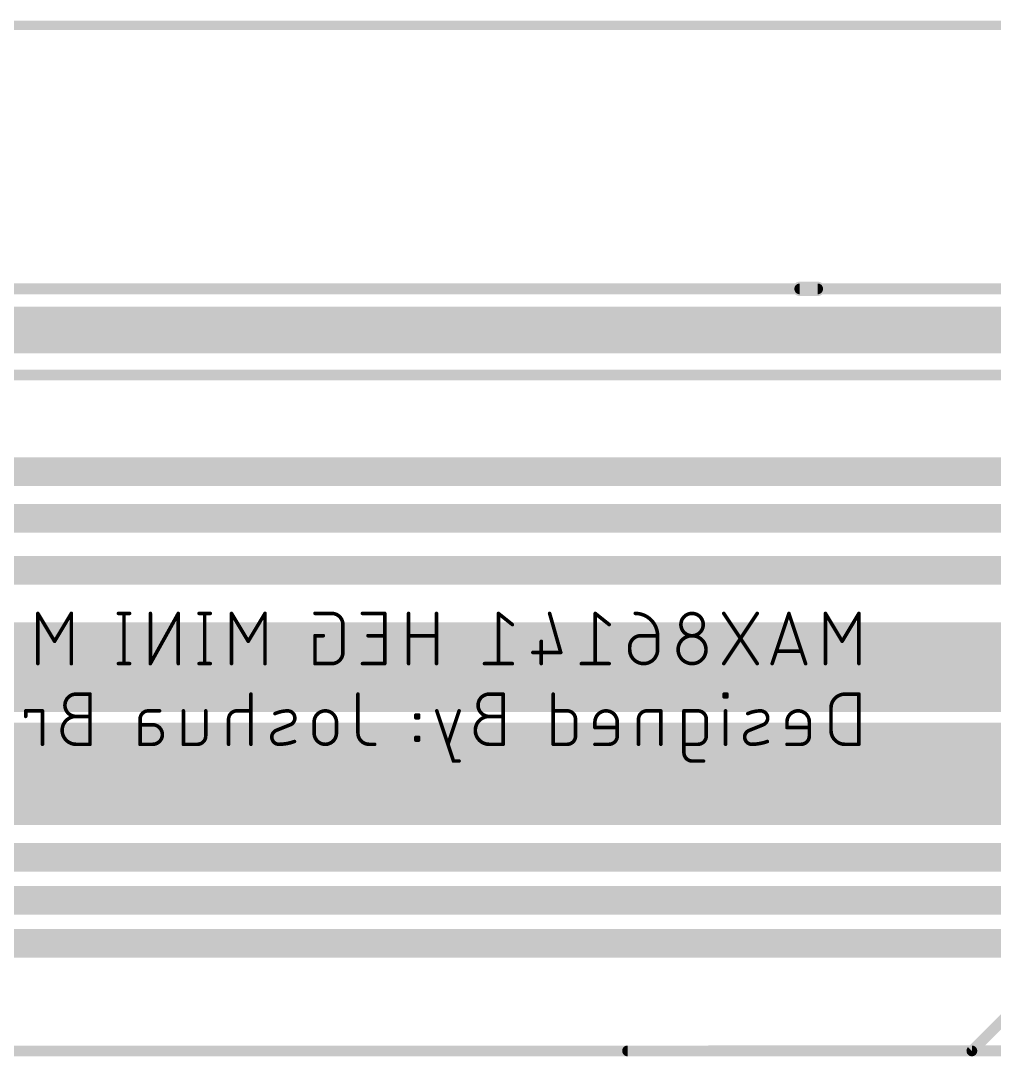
# Model space of a CAD drawing. Extents: x 6 to 264, y 30 to 75.
# Drawn here: x 170.04 to 183.83, y 54.53 to 69.2 of the extents above; entities that cross this region are included whole.
import ezdxf

# ---------------------------------------------------------------- set-up
doc = ezdxf.new("R2010")
doc.units = 0
for name, color, linetype in [('1', 12, 'CONTINUOUS'), ('16', 132, 'CONTINUOUS'), ('20', 31, 'CONTINUOUS'), ('26', 253, 'CONTINUOUS'), ('47', 253, 'CONTINUOUS')]:
    doc.layers.add(name, color=color, linetype=linetype)

msp = doc.modelspace()

# ---------------------------------------------------------------- linework, layer by layer
at = {"layer": '1'}
for points, const_width in [([(199.7964, 64.897), (62.7126, 64.897)], 0.4064), ([(188.6712, 62.8142), (65.8622, 62.8142)], 0.4064), ([(186.3344, 62.1538), (66.3194, 62.1538)], 0.4064), ([(184.4802, 61.4172), (66.4718, 61.4172)], 0.4064), ([(195.5292, 59.9694), (66.8274, 59.9694)], 0.508), ([(185.9731, 58.0136), (62.484, 58.0136)], 0.4064), ([(186.1029, 57.3532), (42.4688, 57.3532)], 0.4064), ([(186.2836, 56.7436), (40.0304, 56.7436)], 0.4064), ([(186.8678, 56.134), (35.306, 56.134)], 0.4064)]:
    msp.add_lwpolyline(points, dxfattribs=dict(at, const_width=const_width))
at = {"layer": '16'}
for points, const_width in [([(192.4558, 65.024), (25.6032, 65.024)], 0.254), ([(190.119, 64.6176), (27.559, 64.6176)], 0.254), ([(55.626, 64.1858), (197.4596, 64.1858)], 0.1524), ([(184.4802, 60.0456), (73.0758, 60.0456)], 1.27), ([(197.4596, 59.5122), (67.5132, 59.5122)], 0.1524), ([(197.8914, 59.182), (67.1576, 59.182)], 0.1524), ([(184.9374, 58.6232), (68.2244, 58.6232)], 1.27), ([(183.515, 54.61), (187.5282, 58.6232)], 0.1524), ([(70.358, 54.61), (183.515, 54.61)], 0.1524)]:
    msp.add_lwpolyline(points, dxfattribs=dict(at, const_width=const_width))
at = {"layer": '16', "const_width": 0.0762}
for points in [[(183.4881, 54.6369, 1), (183.5419, 54.5831)], [(183.515, 54.5719, 1), (183.515, 54.6481)]]:
    msp.add_lwpolyline(points, format="xyb", dxfattribs=at)
at = {"layer": '20'}
for points, const_width in [([(181.3306, 65.405), (13.4366, 65.405)], 0.1524), ([(181.0766, 65.405), (181.3306, 65.405)], 0.2032), ([(181.0766, 65.405), (249.6058, 65.4304)], 0.1524), ([(188.722, 54.61), (70.358, 54.61)], 0.1524), ([(246.38, 54.6354), (178.6382, 54.61)], 0.1524)]:
    msp.add_lwpolyline(points, dxfattribs=dict(at, const_width=const_width))
for points, const_width in [([(181.0766, 65.4558, 1), (181.0766, 65.3542)], 0.1016), ([(181.0766, 65.4431, 1), (181.0766, 65.3669)], 0.0762), ([(181.3306, 65.3542, 1), (181.3306, 65.4558)], 0.1016), ([(181.3306, 65.3669, 1), (181.3306, 65.4431)], 0.0762), ([(178.6382, 54.6481, 1), (178.6382, 54.5719)], 0.0762)]:
    msp.add_lwpolyline(points, format="xyb", dxfattribs=dict(at, const_width=const_width))
at = {"layer": '26', "const_width": 0.0508}
for points in [[(170.5221, 60.4125), (170.2851, 60.8076)], [(170.2851, 60.8076), (170.2851, 60.0964)], [(170.7592, 60.8076), (170.5221, 60.4125)], [(170.7592, 60.0964), (170.7592, 60.8076)], [(171.5841, 60.8076), (171.4261, 60.8076)], [(171.5051, 60.8076), (171.5051, 60.0964)], [(172.2742, 60.8076), (171.879, 60.0964)], [(171.879, 60.0964), (171.879, 60.8076)], [(172.2742, 60.0964), (172.2742, 60.8076)], [(172.7271, 60.8076), (172.5691, 60.8076)], [(172.6481, 60.8076), (172.6481, 60.0964)], [(173.2653, 60.4125), (173.0282, 60.8076)], [(173.0282, 60.8076), (173.0282, 60.0964)], [(173.5024, 60.8076), (173.2653, 60.4125)], [(173.5024, 60.0964), (173.5024, 60.8076)], [(174.4478, 60.8076), (174.2107, 60.8076)], [(175.199, 60.8076), (174.8829, 60.8076)], [(175.199, 60.0964), (175.199, 60.8076)], [(175.5366, 60.8076), (175.5366, 60.0964)], [(175.9317, 60.0964), (175.9317, 60.8076)], [(177.0061, 60.6496), (176.8086, 60.8076)], [(176.8086, 60.8076), (176.8086, 60.0964)], [(177.5339, 60.8076), (177.6919, 60.2544)], [(178.3777, 60.6496), (178.1802, 60.8076)], [(178.1802, 60.8076), (178.1802, 60.0964)], [(180.4746, 60.0964), (180.0005, 60.8076)], [(180.4746, 60.8076), (180.0005, 60.0964)], [(180.9234, 60.8076), (180.6863, 60.0964)], [(181.1604, 60.0964), (180.9234, 60.8076)], [(181.6777, 60.4125), (181.4407, 60.8076)], [(181.4407, 60.8076), (181.4407, 60.0964)], [(181.9148, 60.8076), (181.6777, 60.4125)], [(181.9148, 60.0964), (181.9148, 60.8076)], [(174.6059, 60.2544), (174.6059, 60.6496)], [(174.3293, 60.4915), (174.2107, 60.4915)], [(174.2107, 60.4915), (174.2107, 60.0964)], [(175.199, 60.4915), (174.9619, 60.4915)], [(175.9317, 60.4915), (175.5366, 60.4915)], [(179.0635, 60.4915), (178.8265, 60.4915)], [(179.0635, 60.294), (179.0635, 60.4915)], [(177.4154, 60.4125), (177.4154, 60.0964)], [(178.6684, 60.3335), (178.6684, 60.294)], [(180.7456, 60.2742), (181.1012, 60.2742)], [(177.6919, 60.2544), (177.2968, 60.2544)], [(171.5841, 60.0964), (171.4261, 60.0964)], [(172.7271, 60.0964), (172.5691, 60.0964)], [(174.2107, 60.0964), (174.4478, 60.0964)], [(174.8829, 60.0964), (175.199, 60.0964)], [(177.0061, 60.0964), (176.611, 60.0964)], [(178.3777, 60.0964), (177.9826, 60.0964)], [(171.0242, 59.6646), (170.8267, 59.6646)], [(171.0242, 58.9534), (171.0242, 59.6646)], [(173.3029, 58.9534), (173.3029, 59.6646)], [(174.8192, 59.6646), (174.8192, 59.1114)], [(176.8763, 59.6646), (176.6788, 59.6646)], [(176.8763, 58.9534), (176.8763, 59.6646)], [(177.5848, 59.6646), (177.5848, 58.9534)], [(180.0454, 59.6646), (180.0059, 59.6646)], [(180.0059, 59.6646), (180.0059, 59.6251)], [(180.0059, 59.6251), (180.0454, 59.6251)], [(180.0454, 59.6251), (180.0454, 59.6646)], [(181.9148, 59.6646), (181.7172, 59.6646)], [(181.9148, 58.9534), (181.9148, 59.6646)], [(170.3503, 59.4275), (170.1132, 59.4275)], [(170.1132, 59.4275), (170.1132, 59.3485)], [(170.3503, 58.9534), (170.3503, 59.4275)], [(171.8513, 59.4275), (172.0093, 59.4275)], [(172.3467, 58.9534), (172.3467, 59.4275)], [(172.6628, 59.4275), (172.6628, 59.0719)], [(173.3029, 59.4275), (173.1053, 59.4275)], [(176.1727, 58.7163), (175.9357, 59.4275)], [(176.2518, 59.4275), (176.0937, 58.9534)], [(177.7824, 59.4275), (177.5848, 59.4275)], [(179.1093, 59.4275), (178.9117, 59.4275)], [(179.1093, 58.9534), (179.1093, 59.4275)], [(179.634, 59.4275), (179.4365, 59.4275)], [(179.4365, 59.4275), (179.4365, 58.8349)], [(180.0256, 58.9534), (180.0256, 59.4275)], [(181.5197, 59.467), (181.5197, 59.151)], [(171.0242, 59.3485), (170.8267, 59.3485)], [(171.7327, 58.9534), (171.7327, 59.309)], [(172.9868, 59.309), (172.9868, 58.9534)], [(174.1983, 59.2695), (174.1983, 59.1114)], [(174.5144, 59.1114), (174.5144, 59.2695)], [(175.6791, 59.3683), (175.6396, 59.3683)], [(175.6396, 59.3683), (175.6396, 59.3288)], [(175.6396, 59.3288), (175.6791, 59.3288)], [(175.6791, 59.3288), (175.6791, 59.3683)], [(176.8763, 59.3485), (176.6788, 59.3485)], [(177.9009, 59.0719), (177.9009, 59.309)], [(178.1759, 59.2695), (178.1759, 59.1905)], [(178.492, 59.0719), (178.492, 59.2695)], [(178.7932, 59.309), (178.7932, 58.9534)], [(179.7526, 59.0719), (179.7526, 59.309)], [(180.8963, 59.2695), (180.8963, 59.1905)], [(181.2124, 59.0719), (181.2124, 59.2695)], [(171.7327, 59.23), (171.9105, 59.23)], [(173.6633, 59.151), (173.8608, 59.23)], [(178.1759, 59.1905), (178.492, 59.1905)], [(180.3612, 59.151), (180.5587, 59.23)], [(180.8963, 59.1905), (181.2124, 59.1905)], [(170.8267, 58.9534), (171.0242, 58.9534)], [(171.9105, 58.9534), (171.7327, 58.9534)], [(172.5442, 58.9534), (172.3467, 58.9534)], [(174.9772, 58.9534), (175.0563, 58.9534)], [(175.6791, 59.0522), (175.6396, 59.0522)], [(175.6396, 59.0522), (175.6396, 59.0127)], [(175.6396, 59.0127), (175.6791, 59.0127)], [(175.6791, 59.0127), (175.6791, 59.0522)], [(176.6788, 58.9534), (176.8763, 58.9534)], [(177.5848, 58.9534), (177.7824, 58.9534)], [(178.1759, 58.9534), (178.3735, 58.9534)], [(179.4365, 58.9534), (179.634, 58.9534)], [(180.8963, 58.9534), (181.0938, 58.9534)], [(181.7172, 58.9534), (181.9148, 58.9534)], [(176.2518, 58.7163), (176.1727, 58.7163)], [(179.555, 58.7163), (179.7131, 58.7163)]]:
    msp.add_lwpolyline(points, dxfattribs=at)
at = {"layer": '26'}
for points, const_width in [([(170.296, 60.8141, 1), (170.2742, 60.8011)], 0.0254), ([(170.2978, 60.8076, 1), (170.2724, 60.8076)], 0.0254), ([(170.7719, 60.8076, 1), (170.7465, 60.8076)], 0.0254), ([(170.7701, 60.8011, 1), (170.7483, 60.8141)], 0.0254), ([(171.4261, 60.8203, 1), (171.4261, 60.7949)], 0.0254), ([(171.5178, 60.8076, 1), (171.4924, 60.8076)], 0.0254), ([(171.5841, 60.7949, 1), (171.5841, 60.8203)], 0.0254), ([(171.8917, 60.8076, 1), (171.8663, 60.8076)], 0.0254), ([(172.2869, 60.8076, 1), (172.2615, 60.8076)], 0.0254), ([(172.2853, 60.8014, 1), (172.263, 60.8138)], 0.0254), ([(172.5691, 60.8203, 1), (172.5691, 60.7949)], 0.0254), ([(172.6608, 60.8076, 1), (172.6354, 60.8076)], 0.0254), ([(172.7271, 60.7949, 1), (172.7271, 60.8203)], 0.0254), ([(173.0409, 60.8076, 1), (173.0155, 60.8076)], 0.0254), ([(173.0391, 60.8141, 1), (173.0174, 60.8011)], 0.0254), ([(173.5151, 60.8076, 1), (173.4897, 60.8076)], 0.0254), ([(173.5133, 60.8011, 1), (173.4915, 60.8141)], 0.0254), ([(174.2107, 60.8203, 1), (174.2107, 60.7949)], 0.0254), ([(174.6059, 60.6496, 0.4142), (174.4478, 60.8076)], 0.0508), ([(174.4478, 60.8203, 1), (174.4478, 60.7949)], 0.0254), ([(174.4478, 60.7949, 1), (174.4478, 60.8203)], 0.0254), ([(174.8829, 60.8203, 1), (174.8829, 60.7949)], 0.0254), ([(175.2117, 60.8076, 1), (175.1863, 60.8076)], 0.0254), ([(175.199, 60.7949, 1), (175.199, 60.8203)], 0.0254), ([(175.5493, 60.8076, 1), (175.5239, 60.8076)], 0.0254), ([(175.9444, 60.8076, 1), (175.919, 60.8076)], 0.0254), ([(176.8165, 60.8175, 1), (176.8007, 60.7977)], 0.0254), ([(176.8213, 60.8076, 1), (176.7959, 60.8076)], 0.0254), ([(177.5461, 60.8111, 1), (177.5217, 60.8041)], 0.0254), ([(178.1881, 60.8175, 1), (178.1722, 60.7977)], 0.0254), ([(178.1929, 60.8076, 1), (178.1675, 60.8076)], 0.0254), ([(179.0635, 60.4915, 0.4142), (178.7474, 60.8076)], 0.0508), ([(178.7474, 60.8203, 1), (178.7474, 60.7949)], 0.0254), ([(179.7098, 60.6496, 1), (179.3937, 60.6496)], 0.0508), ([(180.0111, 60.8146, 1), (179.9899, 60.8006)], 0.0254), ([(180.4852, 60.8006, 1), (180.4641, 60.8146)], 0.0254), ([(180.9354, 60.8116, 1), (180.9113, 60.8036)], 0.0254), ([(180.9354, 60.8036, 1), (180.9113, 60.8116)], 0.0254), ([(181.4516, 60.8141, 1), (181.4298, 60.8011)], 0.0254), ([(181.4534, 60.8076, 1), (181.428, 60.8076)], 0.0254), ([(181.9275, 60.8076, 1), (181.9021, 60.8076)], 0.0254), ([(181.9257, 60.8011, 1), (181.9039, 60.8141)], 0.0254), ([(174.6186, 60.6496, 1), (174.5932, 60.6496)], 0.0254), ([(174.5932, 60.6496, 1), (174.6186, 60.6496)], 0.0254), ([(176.9982, 60.6396, 1), (177.0141, 60.6595)], 0.0254), ([(178.3698, 60.6396, 1), (178.3857, 60.6595)], 0.0254), ([(179.3937, 60.6496, 1), (179.7098, 60.6496)], 0.0508), ([(179.4064, 60.6496, 1), (179.381, 60.6496)], 0.0254), ([(179.381, 60.6496, 1), (179.4064, 60.6496)], 0.0254), ([(179.7225, 60.6496, 1), (179.6971, 60.6496)], 0.0254), ([(179.6971, 60.6496, 1), (179.7225, 60.6496)], 0.0254), ([(174.2107, 60.5042, 1), (174.2107, 60.4788)], 0.0254), ([(174.2234, 60.4915, 1), (174.198, 60.4915)], 0.0254), ([(174.3293, 60.4788, 1), (174.3293, 60.5042)], 0.0254), ([(174.9619, 60.5042, 1), (174.9619, 60.4788)], 0.0254), ([(175.199, 60.4788, 1), (175.199, 60.5042)], 0.0254), ([(175.5366, 60.5042, 1), (175.5366, 60.4788)], 0.0254), ([(175.9317, 60.4788, 1), (175.9317, 60.5042)], 0.0254), ([(178.8265, 60.4915, 0.4142), (178.6684, 60.3335)], 0.0508), ([(178.8265, 60.5042, 1), (178.8265, 60.4788)], 0.0254), ([(178.8265, 60.4788, 1), (178.8265, 60.5042)], 0.0254), ([(179.0762, 60.4915, 1), (179.0508, 60.4915)], 0.0254), ([(179.0508, 60.4915, 1), (179.0762, 60.4915)], 0.0254), ([(179.0635, 60.4788, 1), (179.0635, 60.5042)], 0.0254), ([(179.7493, 60.294, 1), (179.3542, 60.294)], 0.0508), ([(170.5112, 60.419, 1), (170.533, 60.406)], 0.0254), ([(170.5112, 60.406, 1), (170.533, 60.419)], 0.0254), ([(173.2544, 60.419, 1), (173.2762, 60.406)], 0.0254), ([(173.2544, 60.406, 1), (173.2762, 60.419)], 0.0254), ([(177.4281, 60.4125, 1), (177.4027, 60.4125)], 0.0254), ([(178.6811, 60.3335, 1), (178.6557, 60.3335)], 0.0254), ([(178.6557, 60.3335, 1), (178.6811, 60.3335)], 0.0254), ([(178.6684, 60.294, 1), (179.0635, 60.294)], 0.0508), ([(178.6811, 60.294, 1), (178.6557, 60.294)], 0.0254), ([(178.6557, 60.294, 1), (178.6811, 60.294)], 0.0254), ([(179.0762, 60.294, 1), (179.0508, 60.294)], 0.0254), ([(179.0508, 60.294, 1), (179.0762, 60.294)], 0.0254), ([(179.3542, 60.294, 1), (179.7493, 60.294)], 0.0508), ([(179.3669, 60.294, 1), (179.3415, 60.294)], 0.0254), ([(179.3415, 60.294, 1), (179.3669, 60.294)], 0.0254), ([(179.762, 60.294, 1), (179.7366, 60.294)], 0.0254), ([(179.7366, 60.294, 1), (179.762, 60.294)], 0.0254), ([(180.7456, 60.2869, 1), (180.7456, 60.2615)], 0.0254), ([(181.1012, 60.2615, 1), (181.1012, 60.2869)], 0.0254), ([(181.6668, 60.419, 1), (181.6886, 60.406)], 0.0254), ([(181.6668, 60.406, 1), (181.6886, 60.419)], 0.0254), ([(174.4478, 60.0964, 0.4142), (174.6059, 60.2544)], 0.0508), ([(174.6186, 60.2544, 1), (174.5932, 60.2544)], 0.0254), ([(174.5932, 60.2544, 1), (174.6186, 60.2544)], 0.0254), ([(177.2968, 60.2671, 1), (177.2968, 60.2417)], 0.0254), ([(177.6797, 60.251, 1), (177.7041, 60.2579)], 0.0254), ([(177.6919, 60.2417, 1), (177.6919, 60.2671)], 0.0254), ([(170.2724, 60.0964, 1), (170.2978, 60.0964)], 0.0254), ([(170.7465, 60.0964, 1), (170.7719, 60.0964)], 0.0254), ([(171.4261, 60.1091, 1), (171.4261, 60.0837)], 0.0254), ([(171.4924, 60.0964, 1), (171.5178, 60.0964)], 0.0254), ([(171.5841, 60.0837, 1), (171.5841, 60.1091)], 0.0254), ([(171.8679, 60.1026, 1), (171.8901, 60.0902)], 0.0254), ([(171.8663, 60.0964, 1), (171.8917, 60.0964)], 0.0254), ([(172.2615, 60.0964, 1), (172.2869, 60.0964)], 0.0254), ([(172.5691, 60.1091, 1), (172.5691, 60.0837)], 0.0254), ([(172.6354, 60.0964, 1), (172.6608, 60.0964)], 0.0254), ([(172.7271, 60.0837, 1), (172.7271, 60.1091)], 0.0254), ([(173.0155, 60.0964, 1), (173.0409, 60.0964)], 0.0254), ([(173.4897, 60.0964, 1), (173.5151, 60.0964)], 0.0254), ([(174.2107, 60.1091, 1), (174.2107, 60.0837)], 0.0254), ([(174.198, 60.0964, 1), (174.2234, 60.0964)], 0.0254), ([(174.4478, 60.1091, 1), (174.4478, 60.0837)], 0.0254), ([(174.4478, 60.0837, 1), (174.4478, 60.1091)], 0.0254), ([(174.8829, 60.1091, 1), (174.8829, 60.0837)], 0.0254), ([(175.1863, 60.0964, 1), (175.2117, 60.0964)], 0.0254), ([(175.199, 60.0837, 1), (175.199, 60.1091)], 0.0254), ([(175.5239, 60.0964, 1), (175.5493, 60.0964)], 0.0254), ([(175.919, 60.0964, 1), (175.9444, 60.0964)], 0.0254), ([(176.611, 60.1091, 1), (176.611, 60.0837)], 0.0254), ([(176.7959, 60.0964, 1), (176.8213, 60.0964)], 0.0254), ([(177.0061, 60.0837, 1), (177.0061, 60.1091)], 0.0254), ([(177.4027, 60.0964, 1), (177.4281, 60.0964)], 0.0254), ([(177.9826, 60.1091, 1), (177.9826, 60.0837)], 0.0254), ([(178.1675, 60.0964, 1), (178.1929, 60.0964)], 0.0254), ([(178.3777, 60.0837, 1), (178.3777, 60.1091)], 0.0254), ([(179.9899, 60.1034, 1), (180.0111, 60.0894)], 0.0254), ([(180.4641, 60.0894, 1), (180.4852, 60.1034)], 0.0254), ([(180.6742, 60.1004, 1), (180.6983, 60.0924)], 0.0254), ([(181.1484, 60.0924, 1), (181.1725, 60.1004)], 0.0254), ([(181.428, 60.0964, 1), (181.4534, 60.0964)], 0.0254), ([(181.9021, 60.0964, 1), (181.9275, 60.0964)], 0.0254), ([(170.8267, 59.6646, 1), (170.8267, 59.3485)], 0.0508), ([(170.8267, 59.6773, 1), (170.8267, 59.6519)], 0.0254), ([(170.8267, 59.6519, 1), (170.8267, 59.6773)], 0.0254), ([(171.0369, 59.6646, 1), (171.0115, 59.6646)], 0.0254), ([(171.0242, 59.6519, 1), (171.0242, 59.6773)], 0.0254), ([(173.3156, 59.6646, 1), (173.2902, 59.6646)], 0.0254), ([(174.8319, 59.6646, 1), (174.8065, 59.6646)], 0.0254), ([(176.6788, 59.6646, 1), (176.6788, 59.3485)], 0.0508), ([(176.6788, 59.6773, 1), (176.6788, 59.6519)], 0.0254), ([(176.6788, 59.6519, 1), (176.6788, 59.6773)], 0.0254), ([(176.889, 59.6646, 1), (176.8636, 59.6646)], 0.0254), ([(176.8763, 59.6519, 1), (176.8763, 59.6773)], 0.0254), ([(177.5975, 59.6646, 1), (177.5721, 59.6646)], 0.0254), ([(180.0059, 59.6773, 1), (180.0059, 59.6519)], 0.0254), ([(180.0186, 59.6646, 1), (179.9932, 59.6646)], 0.0254), ([(180.0059, 59.6378, 1), (180.0059, 59.6124)], 0.0254), ([(179.9932, 59.6251, 1), (180.0186, 59.6251)], 0.0254), ([(180.0581, 59.6646, 1), (180.0327, 59.6646)], 0.0254), ([(180.0327, 59.6251, 1), (180.0581, 59.6251)], 0.0254), ([(180.0454, 59.6519, 1), (180.0454, 59.6773)], 0.0254), ([(180.0454, 59.6124, 1), (180.0454, 59.6378)], 0.0254), ([(181.7172, 59.6646, 0.4142), (181.5197, 59.467)], 0.0508), ([(181.7172, 59.6773, 1), (181.7172, 59.6519)], 0.0254), ([(181.7172, 59.6519, 1), (181.7172, 59.6773)], 0.0254), ([(181.9275, 59.6646, 1), (181.9021, 59.6646)], 0.0254), ([(181.9148, 59.6519, 1), (181.9148, 59.6773)], 0.0254), ([(170.1132, 59.4402, 1), (170.1132, 59.4148)], 0.0254), ([(170.1259, 59.4275, 1), (170.1005, 59.4275)], 0.0254), ([(170.363, 59.4275, 1), (170.3376, 59.4275)], 0.0254), ([(170.3503, 59.4148, 1), (170.3503, 59.4402)], 0.0254), ([(171.8513, 59.4275, 0.4142), (171.7327, 59.309)], 0.0508), ([(171.8513, 59.4402, 1), (171.8513, 59.4148)], 0.0254), ([(171.8512, 59.4148, 1), (171.8513, 59.4402)], 0.0254), ([(172.0093, 59.4148, 1), (172.0093, 59.4402)], 0.0254), ([(172.3594, 59.4275, 1), (172.334, 59.4275)], 0.0254), ([(172.6755, 59.4275, 1), (172.6501, 59.4275)], 0.0254), ([(173.1053, 59.4275, 0.4142), (172.9868, 59.309)], 0.0508), ([(173.1053, 59.4402, 1), (173.1053, 59.4148)], 0.0254), ([(173.1053, 59.4148, 1), (173.1053, 59.4402)], 0.0254), ([(173.3029, 59.4148, 1), (173.3029, 59.4402)], 0.0254), ([(173.8213, 59.4275, 0.1025), (173.6435, 59.388)], 0.0508), ([(173.8608, 59.23, 0.8318), (173.8213, 59.4275)], 0.0508), ([(173.8211, 59.4402, 1), (173.8215, 59.4148)], 0.0254), ([(173.8215, 59.4148, 1), (173.8211, 59.4402)], 0.0254), ([(174.5144, 59.2695, 1), (174.1983, 59.2695)], 0.0508), ([(175.9477, 59.4315, 1), (175.9236, 59.4235)], 0.0254), ([(176.2638, 59.4235, 1), (176.2397, 59.4315)], 0.0254), ([(177.5848, 59.4402, 1), (177.5848, 59.4148)], 0.0254), ([(177.9009, 59.309, 0.4142), (177.7824, 59.4275)], 0.0508), ([(177.7824, 59.4402, 1), (177.7824, 59.4148)], 0.0254), ([(177.7824, 59.4148, 1), (177.7824, 59.4402)], 0.0254), ([(178.492, 59.2695, 1), (178.1759, 59.2695)], 0.0508), ([(178.9117, 59.4275, 0.4142), (178.7932, 59.309)], 0.0508), ([(178.9117, 59.4402, 1), (178.9117, 59.4148)], 0.0254), ([(178.9117, 59.4148, 1), (178.9117, 59.4402)], 0.0254), ([(179.1219, 59.4275, 1), (179.0966, 59.4275)], 0.0254), ([(179.1093, 59.4148, 1), (179.1093, 59.4402)], 0.0254), ([(179.4365, 59.4402, 1), (179.4365, 59.4148)], 0.0254), ([(179.4492, 59.4275, 1), (179.4238, 59.4275)], 0.0254), ([(179.7526, 59.309, 0.4142), (179.634, 59.4275)], 0.0508), ([(179.634, 59.4402, 1), (179.634, 59.4148)], 0.0254), ([(179.634, 59.4148, 1), (179.634, 59.4402)], 0.0254), ([(180.0383, 59.4275, 1), (180.0129, 59.4275)], 0.0254), ([(180.5192, 59.4275, 0.1025), (180.3414, 59.388)], 0.0508), ([(180.5587, 59.23, 0.8318), (180.5192, 59.4275)], 0.0508), ([(180.519, 59.4402, 1), (180.5194, 59.4148)], 0.0254), ([(180.5194, 59.4148, 1), (180.519, 59.4402)], 0.0254), ([(181.2124, 59.2695, 1), (180.8963, 59.2695)], 0.0508), ([(181.5324, 59.467, 1), (181.507, 59.467)], 0.0254), ([(181.507, 59.467, 1), (181.5324, 59.467)], 0.0254), ([(170.1005, 59.3485, 1), (170.1259, 59.3485)], 0.0254), ([(170.8267, 59.3485, 1), (170.8267, 58.9534)], 0.0508), ([(170.8267, 59.3612, 1), (170.8267, 59.3358)], 0.0254), ([(170.8267, 59.3358, 1), (170.8267, 59.3612)], 0.0254), ([(170.8267, 59.3358, 1), (170.8267, 59.3612)], 0.0254), ([(171.0242, 59.3358, 1), (171.0242, 59.3612)], 0.0254), ([(171.7454, 59.309, 1), (171.72, 59.309)], 0.0254), ([(171.72, 59.309, 1), (171.7454, 59.309)], 0.0254), ([(172.9995, 59.309, 1), (172.9741, 59.309)], 0.0254), ([(172.9741, 59.309, 1), (172.9995, 59.309)], 0.0254), ([(173.6383, 59.3996, 1), (173.6487, 59.3764)], 0.0254), ([(174.211, 59.2695, 1), (174.1856, 59.2695)], 0.0254), ([(174.1856, 59.2695, 1), (174.211, 59.2695)], 0.0254), ([(174.5271, 59.2695, 1), (174.5017, 59.2695)], 0.0254), ([(174.5017, 59.2695, 1), (174.5271, 59.2695)], 0.0254), ([(175.6396, 59.381, 1), (175.6396, 59.3556)], 0.0254), ([(175.6523, 59.3683, 1), (175.6269, 59.3683)], 0.0254), ([(175.6396, 59.3415, 1), (175.6396, 59.3161)], 0.0254), ([(175.6269, 59.3288, 1), (175.6523, 59.3288)], 0.0254), ([(175.6918, 59.3683, 1), (175.6664, 59.3683)], 0.0254), ([(175.6664, 59.3288, 1), (175.6918, 59.3288)], 0.0254), ([(175.6791, 59.3556, 1), (175.6791, 59.381)], 0.0254), ([(175.6791, 59.3161, 1), (175.6791, 59.3415)], 0.0254), ([(176.6788, 59.3485, 1), (176.6788, 58.9534)], 0.0508), ([(176.6788, 59.3612, 1), (176.6788, 59.3358)], 0.0254), ([(176.6788, 59.3358, 1), (176.6788, 59.3612)], 0.0254), ([(176.6788, 59.3358, 1), (176.6788, 59.3612)], 0.0254), ([(176.8763, 59.3358, 1), (176.8763, 59.3612)], 0.0254), ([(177.9136, 59.309, 1), (177.8882, 59.309)], 0.0254), ([(177.8882, 59.309, 1), (177.9136, 59.309)], 0.0254), ([(178.1886, 59.2695, 1), (178.1632, 59.2695)], 0.0254), ([(178.1632, 59.2695, 1), (178.1886, 59.2695)], 0.0254), ([(178.5047, 59.2695, 1), (178.4793, 59.2695)], 0.0254), ([(178.4793, 59.2695, 1), (178.5047, 59.2695)], 0.0254), ([(178.8059, 59.309, 1), (178.7805, 59.309)], 0.0254), ([(178.7805, 59.309, 1), (178.8059, 59.309)], 0.0254), ([(179.7653, 59.309, 1), (179.7399, 59.309)], 0.0254), ([(179.7399, 59.309, 1), (179.7653, 59.309)], 0.0254), ([(180.3362, 59.3996, 1), (180.3466, 59.3764)], 0.0254), ([(180.909, 59.2695, 1), (180.8836, 59.2695)], 0.0254), ([(180.8836, 59.2695, 1), (180.909, 59.2695)], 0.0254), ([(181.2251, 59.2695, 1), (181.1997, 59.2695)], 0.0254), ([(181.1997, 59.2695, 1), (181.2251, 59.2695)], 0.0254), ([(171.7327, 59.2427, 1), (171.7327, 59.2173)], 0.0254), ([(171.9105, 58.9534, 1), (171.9105, 59.23)], 0.0508), ([(171.9105, 59.2427, 1), (171.9105, 59.2173)], 0.0254), ([(171.9105, 59.2173, 1), (171.9105, 59.2427)], 0.0254), ([(173.6633, 59.151, 0.8318), (173.7028, 58.9534)], 0.0508), ([(173.6585, 59.1627, 1), (173.668, 59.1392)], 0.0254), ([(173.668, 59.1392, 1), (173.6585, 59.1627)], 0.0254), ([(173.8561, 59.2418, 1), (173.8655, 59.2182)], 0.0254), ([(173.8655, 59.2182, 1), (173.8561, 59.2418)], 0.0254), ([(174.1983, 59.1114, 1), (174.5144, 59.1114)], 0.0508), ([(174.211, 59.1114, 1), (174.1856, 59.1114)], 0.0254), ([(174.1856, 59.1114, 1), (174.211, 59.1114)], 0.0254), ([(174.5271, 59.1114, 1), (174.5017, 59.1114)], 0.0254), ([(174.5017, 59.1114, 1), (174.5271, 59.1114)], 0.0254), ([(174.8192, 59.1114, 0.4142), (174.9772, 58.9534)], 0.0508), ([(174.8319, 59.1114, 1), (174.8065, 59.1114)], 0.0254), ([(174.8065, 59.1114, 1), (174.8319, 59.1114)], 0.0254), ([(178.1759, 59.2032, 1), (178.1759, 59.1778)], 0.0254), ([(178.1632, 59.1905, 1), (178.1886, 59.1905)], 0.0254), ([(178.492, 59.1778, 1), (178.492, 59.2032)], 0.0254), ([(180.3612, 59.151, 0.8318), (180.4007, 58.9534)], 0.0508), ([(180.3565, 59.1627, 1), (180.3659, 59.1392)], 0.0254), ([(180.3659, 59.1392, 1), (180.3565, 59.1627)], 0.0254), ([(180.554, 59.2418, 1), (180.5634, 59.2182)], 0.0254), ([(180.5634, 59.2182, 1), (180.554, 59.2418)], 0.0254), ([(180.8963, 59.2032, 1), (180.8963, 59.1778)], 0.0254), ([(180.8836, 59.1905, 1), (180.909, 59.1905)], 0.0254), ([(181.2124, 59.1778, 1), (181.2124, 59.2032)], 0.0254), ([(181.5197, 59.151, 0.4142), (181.7172, 58.9534)], 0.0508), ([(181.5324, 59.151, 1), (181.507, 59.151)], 0.0254), ([(181.507, 59.151, 1), (181.5324, 59.151)], 0.0254), ([(170.8267, 58.9661, 1), (170.8267, 58.9407)], 0.0254), ([(170.8267, 58.9407, 1), (170.8267, 58.9661)], 0.0254), ([(171.0242, 58.9407, 1), (171.0242, 58.9661)], 0.0254), ([(171.7327, 58.9661, 1), (171.7327, 58.9407)], 0.0254), ([(171.9105, 58.9661, 1), (171.9105, 58.9407)], 0.0254), ([(171.9105, 58.9407, 1), (171.9105, 58.9661)], 0.0254), ([(172.3467, 58.9661, 1), (172.3467, 58.9407)], 0.0254), ([(172.5442, 58.9534, 0.4142), (172.6628, 59.0719)], 0.0508), ([(172.5442, 58.9661, 1), (172.5442, 58.9407)], 0.0254), ([(172.5442, 58.9407, 1), (172.5442, 58.9661)], 0.0254), ([(172.6755, 59.0719, 1), (172.6501, 59.0719)], 0.0254), ([(172.6501, 59.0719, 1), (172.6755, 59.0719)], 0.0254), ([(173.7026, 58.9661, 1), (173.7029, 58.9407)], 0.0254), ([(173.7028, 58.9534, 0.083), (173.9201, 58.9929)], 0.0508), ([(173.7029, 58.9407, 1), (173.7026, 58.9661)], 0.0254), ([(173.9244, 58.981, 1), (173.9158, 59.0049)], 0.0254), ([(174.9772, 58.9661, 1), (174.9772, 58.9407)], 0.0254), ([(174.9772, 58.9407, 1), (174.9772, 58.9661)], 0.0254), ([(175.0563, 58.9407, 1), (175.0563, 58.9661)], 0.0254), ([(175.6396, 59.0649, 1), (175.6396, 59.0395)], 0.0254), ([(175.6523, 59.0522, 1), (175.6269, 59.0522)], 0.0254), ([(175.6396, 59.0254, 1), (175.6396, 59)], 0.0254), ([(175.6269, 59.0127, 1), (175.6523, 59.0127)], 0.0254), ([(175.6918, 59.0522, 1), (175.6664, 59.0522)], 0.0254), ([(175.6664, 59.0127, 1), (175.6918, 59.0127)], 0.0254), ([(175.6791, 59.0395, 1), (175.6791, 59.0649)], 0.0254), ([(175.6791, 59, 1), (175.6791, 59.0254)], 0.0254), ([(176.6788, 58.9661, 1), (176.6788, 58.9407)], 0.0254), ([(176.6788, 58.9407, 1), (176.6788, 58.9661)], 0.0254), ([(176.8763, 58.9407, 1), (176.8763, 58.9661)], 0.0254), ([(177.5848, 58.9661, 1), (177.5848, 58.9407)], 0.0254), ([(177.7824, 58.9534, 0.4142), (177.9009, 59.0719)], 0.0508), ([(177.7824, 58.9661, 1), (177.7824, 58.9407)], 0.0254), ([(177.7824, 58.9407, 1), (177.7824, 58.9661)], 0.0254), ([(177.9136, 59.0719, 1), (177.8882, 59.0719)], 0.0254), ([(177.8882, 59.0719, 1), (177.9136, 59.0719)], 0.0254), ([(178.1759, 58.9661, 1), (178.1759, 58.9407)], 0.0254), ([(178.3735, 58.9534, 0.4142), (178.492, 59.0719)], 0.0508), ([(178.3735, 58.9661, 1), (178.3735, 58.9407)], 0.0254), ([(178.3735, 58.9407, 1), (178.3735, 58.9661)], 0.0254), ([(178.5047, 59.0719, 1), (178.4793, 59.0719)], 0.0254), ([(178.4793, 59.0719, 1), (178.5047, 59.0719)], 0.0254), ([(179.4365, 58.9661, 1), (179.4365, 58.9407)], 0.0254), ([(179.634, 58.9534, 0.4142), (179.7526, 59.0719)], 0.0508), ([(179.634, 58.9661, 1), (179.634, 58.9407)], 0.0254), ([(179.634, 58.9407, 1), (179.634, 58.9661)], 0.0254), ([(179.7653, 59.0719, 1), (179.7399, 59.0719)], 0.0254), ([(179.7399, 59.0719, 1), (179.7653, 59.0719)], 0.0254), ([(180.4007, 58.9534, 0.083), (180.618, 58.9929)], 0.0508), ([(180.4005, 58.9661, 1), (180.4009, 58.9407)], 0.0254), ([(180.4009, 58.9407, 1), (180.4005, 58.9661)], 0.0254), ([(180.6223, 58.981, 1), (180.6137, 59.0049)], 0.0254), ([(180.8963, 58.9661, 1), (180.8963, 58.9407)], 0.0254), ([(181.0938, 58.9534, 0.4142), (181.2124, 59.0719)], 0.0508), ([(181.0938, 58.9661, 1), (181.0938, 58.9407)], 0.0254), ([(181.0938, 58.9407, 1), (181.0938, 58.9661)], 0.0254), ([(181.2251, 59.0719, 1), (181.1997, 59.0719)], 0.0254), ([(181.1997, 59.0719, 1), (181.2251, 59.0719)], 0.0254), ([(181.7172, 58.9661, 1), (181.7172, 58.9407)], 0.0254), ([(181.7172, 58.9407, 1), (181.7172, 58.9661)], 0.0254), ([(181.9148, 58.9407, 1), (181.9148, 58.9661)], 0.0254), ([(170.3376, 58.9534, 1), (170.363, 58.9534)], 0.0254), ([(171.0115, 58.9534, 1), (171.0369, 58.9534)], 0.0254), ([(171.72, 58.9534, 1), (171.7454, 58.9534)], 0.0254), ([(172.334, 58.9534, 1), (172.3594, 58.9534)], 0.0254), ([(172.9741, 58.9534, 1), (172.9995, 58.9534)], 0.0254), ([(173.2902, 58.9534, 1), (173.3156, 58.9534)], 0.0254), ([(176.0817, 58.9574, 1), (176.1058, 58.9494)], 0.0254), ([(176.8636, 58.9534, 1), (176.889, 58.9534)], 0.0254), ([(177.5721, 58.9534, 1), (177.5975, 58.9534)], 0.0254), ([(178.7805, 58.9534, 1), (178.8059, 58.9534)], 0.0254), ([(179.0966, 58.9534, 1), (179.1219, 58.9534)], 0.0254), ([(179.4365, 58.8349, 0.4142), (179.555, 58.7163)], 0.0508), ([(179.4492, 58.8349, 1), (179.4238, 58.8349)], 0.0254), ([(179.4238, 58.8349, 1), (179.4492, 58.8349)], 0.0254), ([(180.0129, 58.9534, 1), (180.0383, 58.9534)], 0.0254), ([(181.9021, 58.9534, 1), (181.9275, 58.9534)], 0.0254), ([(176.1727, 58.729, 1), (176.1727, 58.7036)], 0.0254), ([(176.1607, 58.7123, 1), (176.1848, 58.7204)], 0.0254), ([(176.2518, 58.7036, 1), (176.2518, 58.729)], 0.0254), ([(179.555, 58.729, 1), (179.555, 58.7036)], 0.0254), ([(179.555, 58.7036, 1), (179.555, 58.729)], 0.0254), ([(179.7131, 58.7036, 1), (179.7131, 58.729)], 0.0254)]:
    msp.add_lwpolyline(points, format="xyb", dxfattribs=dict(at, const_width=const_width))
at = {"layer": '47', "const_width": 0.13}
msp.add_lwpolyline([(263.3838, 69.1388), (12.4856, 69.1388)], dxfattribs=at)

doc.saveas('drawing.dxf')
